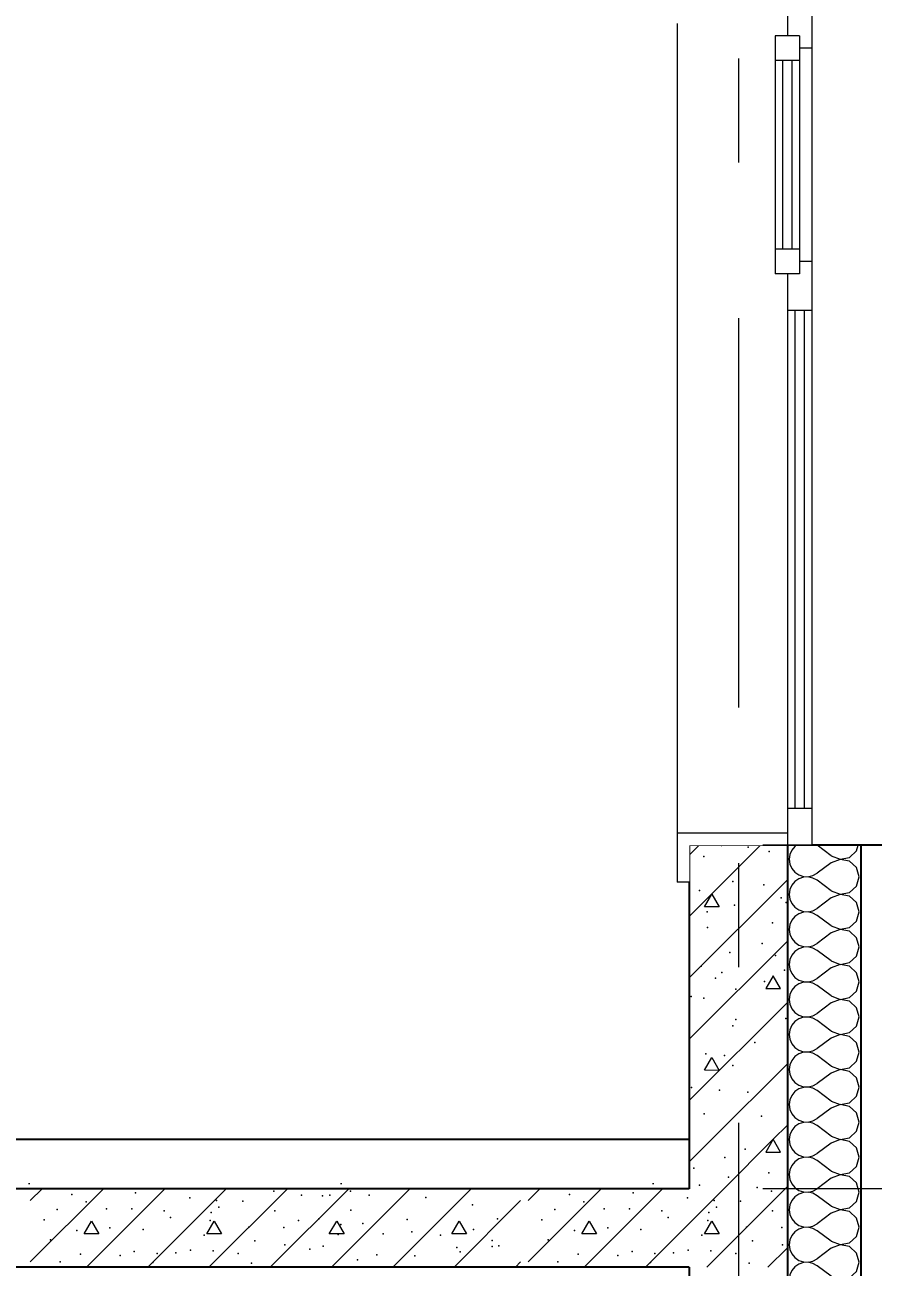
# Model space of a CAD drawing. Header units: millimetres. Extents: x 18162 to 7085488, y 72188 to 247925.
# Drawn here: x 4272658 to 4274388, y 140493 to 143025 of the extents above; entities that cross this region are included whole.
import ezdxf
from ezdxf.enums import TextEntityAlignment as Align

# ---------------------------------------------------------------- set-up
doc = ezdxf.new("R2010")
doc.units = ezdxf.units.MM
doc.header["$MEASUREMENT"] = 0
doc.linetypes.add('Double Dashed', pattern=[1093.611073, 529.166651, -211.666656, 141.111112, -211.666656])
doc.linetypes.add('Wipeout_Contour', pattern=[1000, 0, -1000])
for name, color, linetype in [('Archicad Windows', 7, 'Continuous'), ('Structural - Bearing', 7, 'Continuous'), ('Structural - Grid', 7, 'Continuous')]:
    doc.layers.add(name, color=color, linetype=linetype)
doc.styles.add('GENERATED_STYLE_3', font='', dxfattribs={"width": 0.8})
doc.styles.get('GENERATED_STYLE_3').set_extended_font_data('ISOCPEUR MON')
doc.dimstyles.new('GENERATED_STYLE__12', dxfattribs={"dimtxt": 330.000007, "dimasz": 171, "dimexe": 0.18, "dimexo": 150, "dimgap": 0, "dimtad": 1, "dimdec": 0, "dimzin": 0, "dimdsep": 46, "dimtxsty": 'GENERATED_STYLE_3', "dimblk": 'ARROWHEAD_2', "dimblk1": 'ARROWHEAD_2', "dimblk2": 'ARROWHEAD_2', "dimcen": 0.09, "dimclrd": 13, "dimclre": 13, "dimclrt": 13, "dimadec": 0, "dimazin": 0, "dimtfac": 1, "dimtdec": 4, "dimtmove": 0, "dimatfit": 3, "dimfxl": 1, "dimtolj": 1, "dimtzin": 0, "dimarcsym": 0})

# ---------------------------------------------------------------- blocks, each defined once
blk = doc.blocks.new('*X1389', base_point=(4294986.6, 104752.7))
at = {"layer": 'Structural - Bearing', "color": 7, "linetype": 'Continuous', "lineweight": 9}
for p, q in [((4274228.3, 140636.2), (4274222, 140628.6)), ((4274236.4, 140641.8), (4274228.3, 140636.2)), ((4274231.5, 140652.7), (4274236.4, 140649.3)), ((4274236.4, 140649.3), (4274245.7, 140646.2)), ((4274245.7, 140644.9), (4274236.4, 140641.8)), ((4274245.7, 140646.2), (4274255.6, 140645.7)), ((4274255.6, 140645.4), (4274245.7, 140644.9)), ((4274255.6, 140645.7), (4274265.2, 140647.9)), ((4274265.2, 140643.2), (4274255.6, 140645.4)), ((4274265.2, 140647.9), (4274273.8, 140652.7)), ((4274273.8, 140638.4), (4274265.2, 140643.2)), ((4274302.4, 140617), (4274273.8, 140638.4)), ((4274354.2, 140626.8), (4274359.5, 140645.6)), ((4274359.5, 140645.6), (4274357.5, 140652.7)), ((4274218, 140619.6), (4274216.7, 140609.8)), ((4274216.7, 140609.8), (4274218, 140600.1)), ((4274222, 140628.6), (4274218, 140619.6)), ((4274302.4, 140617), (4274320.6, 140610)), ((4274320.6, 140609.7), (4274302.4, 140602.7)), ((4274320.6, 140610), (4274339.8, 140613.6)), ((4274339.8, 140606.1), (4274320.6, 140609.7)), ((4274339.8, 140613.6), (4274354.2, 140626.8)), ((4274354.2, 140592.9), (4274339.8, 140606.1)), ((4274218, 140600.1), (4274222, 140591.1)), ((4274222, 140591.1), (4274228.3, 140583.5)), ((4274228.3, 140583.5), (4274236.4, 140577.9)), ((4274265.2, 140576.5), (4274273.8, 140581.3)), ((4274302.4, 140602.7), (4274273.8, 140581.3)), ((4274359.5, 140574.1), (4274354.2, 140592.9)), ((4274222, 140557.2), (4274218, 140548.2)), ((4274228.3, 140564.8), (4274222, 140557.2)), ((4274236.4, 140570.4), (4274228.3, 140564.8)), ((4274236.4, 140577.9), (4274245.7, 140574.8)), ((4274245.7, 140573.5), (4274236.4, 140570.4)), ((4274245.7, 140574.8), (4274255.6, 140574.3)), ((4274255.6, 140574), (4274245.7, 140573.5)), ((4274255.6, 140574.3), (4274265.2, 140576.5)), ((4274265.2, 140571.8), (4274255.6, 140574)), ((4274273.8, 140567), (4274265.2, 140571.8)), ((4274302.4, 140545.6), (4274273.8, 140567)), ((4274339.8, 140542.2), (4274354.2, 140555.4)), ((4274354.2, 140555.4), (4274359.5, 140574.1)), ((4274218, 140548.2), (4274216.7, 140538.4)), ((4274216.7, 140538.4), (4274218, 140528.7)), ((4274218, 140528.7), (4274222, 140519.6)), ((4274302.4, 140531.3), (4274273.8, 140509.8)), ((4274302.4, 140545.6), (4274320.6, 140538.6)), ((4274320.6, 140538.3), (4274302.4, 140531.3)), ((4274320.6, 140538.6), (4274339.8, 140542.2)), ((4274339.8, 140534.6), (4274320.6, 140538.3)), ((4274354.2, 140521.5), (4274339.8, 140534.6)), ((4274222, 140519.6), (4274228.3, 140512.1)), ((4274228.3, 140512.1), (4274236.4, 140506.5)), ((4274236.4, 140506.5), (4274245.7, 140503.3)), ((4274245.7, 140503.3), (4274255.6, 140502.8)), ((4274255.6, 140502.8), (4274265.2, 140505.1)), ((4274265.2, 140505.1), (4274273.8, 140509.8)), ((4274359.5, 140502.7), (4274354.2, 140521.5)), ((4274222, 140485.8), (4274218, 140476.8)), ((4274228.3, 140493.4), (4274222, 140485.8)), ((4274236.4, 140498.9), (4274228.3, 140493.4)), ((4274245.7, 140502.1), (4274236.4, 140498.9)), ((4274255.6, 140502.6), (4274245.7, 140502.1)), ((4274265.2, 140500.3), (4274255.6, 140502.6)), ((4274273.8, 140495.6), (4274265.2, 140500.3)), ((4274302.4, 140474.1), (4274273.8, 140495.6)), ((4274339.8, 140470.8), (4274354.2, 140483.9)), ((4274354.2, 140483.9), (4274359.5, 140502.7)), ((4274218, 140476.8), (4274216.7, 140467)), ((4274216.7, 140467), (4274218, 140457.2)), ((4274218, 140457.2), (4274222, 140448.2)), ((4274302.4, 140459.8), (4274273.8, 140438.4)), ((4274302.4, 140474.1), (4274320.6, 140467.1)), ((4274320.6, 140466.8), (4274302.4, 140459.8)), ((4274320.6, 140467.1), (4274339.8, 140470.8)), ((4274339.8, 140463.2), (4274320.6, 140466.8)), ((4274354.2, 140450.1), (4274339.8, 140463.2)), ((4274222, 140448.2), (4274228.3, 140440.6)), ((4274228.3, 140440.6), (4274236.4, 140435)), ((4274236.4, 140427.5), (4274228.3, 140421.9)), ((4274236.4, 140435), (4274245.7, 140431.9)), ((4274245.7, 140430.7), (4274236.4, 140427.5)), ((4274245.7, 140431.9), (4274255.6, 140431.4)), ((4274255.6, 140431.1), (4274245.7, 140430.7)), ((4274255.6, 140431.4), (4274265.2, 140433.7)), ((4274265.2, 140428.9), (4274255.6, 140431.1)), ((4274265.2, 140433.7), (4274273.8, 140438.4)), ((4274273.8, 140424.1), (4274265.2, 140428.9)), ((4274359.5, 140431.3), (4274354.2, 140450.1)), ((4274354.2, 140412.5), (4274359.5, 140431.3)), ((4274218, 140405.3), (4274216.7, 140395.6)), ((4274222, 140414.3), (4274218, 140405.3)), ((4274228.3, 140421.9), (4274222, 140414.3)), ((4274302.4, 140402.7), (4274273.8, 140424.1)), ((4274302.4, 140402.7), (4274320.6, 140395.7)), ((4274339.8, 140399.3), (4274354.2, 140412.5)), ((4274216.7, 140395.6), (4274218, 140385.8)), ((4274218, 140385.8), (4274222, 140376.8)), ((4274222, 140376.8), (4274228.3, 140369.2)), ((4274302.4, 140388.4), (4274273.8, 140367)), ((4274320.6, 140395.4), (4274302.4, 140388.4)), ((4274320.6, 140395.7), (4274339.8, 140399.3)), ((4274339.8, 140391.8), (4274320.6, 140395.4)), ((4274354.2, 140378.6), (4274339.8, 140391.8)), ((4274359.5, 140359.8), (4274354.2, 140378.6)), ((4274228.3, 140369.2), (4274236.4, 140363.6)), ((4274236.4, 140356.1), (4274228.3, 140350.5)), ((4274236.4, 140363.6), (4274245.7, 140360.5)), ((4274245.7, 140359.2), (4274236.4, 140356.1)), ((4274245.7, 140360.5), (4274255.6, 140360)), ((4274255.6, 140359.7), (4274245.7, 140359.2)), ((4274255.6, 140360), (4274265.2, 140362.2)), ((4274265.2, 140357.5), (4274255.6, 140359.7)), ((4274265.2, 140362.2), (4274273.8, 140367)), ((4274273.8, 140352.7), (4274265.2, 140357.5)), ((4274302.4, 140331.3), (4274273.8, 140352.7)), ((4274354.2, 140341.1), (4274359.5, 140359.8)), ((4274218, 140333.9), (4274216.7, 140324.1)), ((4274222, 140342.9), (4274218, 140333.9)), ((4274228.3, 140350.5), (4274222, 140342.9)), ((4274302.4, 140331.3), (4274320.6, 140324.3)), ((4274320.6, 140324.3), (4274339.8, 140327.9)), ((4274339.8, 140327.9), (4274354.2, 140341.1)), ((4274216.7, 140324.1), (4274218, 140314.4)), ((4274218, 140314.4), (4274222, 140305.4)), ((4274222, 140305.4), (4274228.3, 140297.8)), ((4274302.4, 140317), (4274273.8, 140295.6)), ((4274320.6, 140324), (4274302.4, 140317)), ((4274339.8, 140320.4), (4274320.6, 140324)), ((4274354.2, 140307.2), (4274339.8, 140320.4)), ((4274359.5, 140288.4), (4274354.2, 140307.2)), ((4274228.3, 140279.1), (4274222, 140271.5)), ((4274228.3, 140297.8), (4274236.4, 140292.2)), ((4274236.4, 140284.6), (4274228.3, 140279.1)), ((4274236.4, 140292.2), (4274245.7, 140289)), ((4274245.7, 140287.8), (4274236.4, 140284.6)), ((4274245.7, 140289), (4274255.6, 140288.6)), ((4274255.6, 140288.3), (4274245.7, 140287.8)), ((4274255.6, 140288.6), (4274265.2, 140290.8)), ((4274265.2, 140286), (4274255.6, 140288.3)), ((4274265.2, 140290.8), (4274273.8, 140295.6)), ((4274273.8, 140281.3), (4274265.2, 140286)), ((4274302.4, 140259.8), (4274273.8, 140281.3)), ((4274354.2, 140269.6), (4274359.5, 140288.4)), ((4274218, 140262.5), (4274216.7, 140252.7)), ((4274216.7, 140252.7), (4274218, 140242.9)), ((4274222, 140271.5), (4274218, 140262.5)), ((4274302.4, 140259.8), (4274320.6, 140252.8)), ((4274320.6, 140252.6), (4274302.4, 140245.6)), ((4274320.6, 140252.8), (4274339.8, 140256.5)), ((4274339.8, 140248.9), (4274320.6, 140252.6)), ((4274339.8, 140256.5), (4274354.2, 140269.6)), ((4274218, 140242.9), (4274222, 140233.9)), ((4274222, 140233.9), (4274228.3, 140226.3)), ((4274228.3, 140226.3), (4274236.4, 140220.8)), ((4274302.4, 140245.6), (4274273.8, 140224.1)), ((4274354.2, 140235.8), (4274339.8, 140248.9)), ((4274359.5, 140217), (4274354.2, 140235.8)), ((4274222, 140200.1), (4274218, 140191)), ((4274228.3, 140207.6), (4274222, 140200.1)), ((4274236.4, 140213.2), (4274228.3, 140207.6)), ((4274236.4, 140220.8), (4274245.7, 140217.6)), ((4274245.7, 140216.4), (4274236.4, 140213.2)), ((4274245.7, 140217.6), (4274255.6, 140217.1)), ((4274255.6, 140216.8), (4274245.7, 140216.4)), ((4274255.6, 140217.1), (4274265.2, 140219.4)), ((4274265.2, 140214.6), (4274255.6, 140216.8)), ((4274265.2, 140219.4), (4274273.8, 140224.1)), ((4274273.8, 140209.8), (4274265.2, 140214.6)), ((4274302.4, 140188.4), (4274273.8, 140209.8)), ((4274354.2, 140198.2), (4274359.5, 140217)), ((4274218, 140191), (4274216.7, 140181.3)), ((4274216.7, 140181.3), (4274218, 140171.5)), ((4274302.4, 140174.1), (4274273.8, 140152.7)), ((4274302.4, 140188.4), (4274320.6, 140181.4)), ((4274320.6, 140181.1), (4274302.4, 140174.1)), ((4274320.6, 140181.4), (4274339.8, 140185)), ((4274339.8, 140177.5), (4274320.6, 140181.1)), ((4274339.8, 140185), (4274354.2, 140198.2)), ((4274354.2, 140164.3), (4274339.8, 140177.5)), ((4274218, 140171.5), (4274222, 140162.5)), ((4274222, 140162.5), (4274228.3, 140154.9)), ((4274228.3, 140154.9), (4274236.4, 140149.3)), ((4274236.4, 140149.3), (4274245.7, 140146.2)), ((4274265.2, 140147.9), (4274273.8, 140152.7)), ((4274359.5, 140145.6), (4274354.2, 140164.3)), ((4274222, 140128.6), (4274218, 140119.6)), ((4274228.3, 140136.2), (4274222, 140128.6)), ((4274236.4, 140141.8), (4274228.3, 140136.2)), ((4274245.7, 140144.9), (4274236.4, 140141.8)), ((4274245.7, 140146.2), (4274255.6, 140145.7)), ((4274255.6, 140145.4), (4274245.7, 140144.9)), ((4274255.6, 140145.7), (4274265.2, 140147.9)), ((4274265.2, 140143.2), (4274255.6, 140145.4)), ((4274273.8, 140138.4), (4274265.2, 140143.2)), ((4274302.4, 140117), (4274273.8, 140138.4)), ((4274339.8, 140113.6), (4274354.2, 140126.8)), ((4274354.2, 140126.8), (4274359.5, 140145.6)), ((4274218, 140119.6), (4274216.7, 140109.8)), ((4274216.7, 140109.8), (4274218, 140100.1)), ((4274218, 140100.1), (4274222, 140091.1)), ((4274302.4, 140102.7), (4274273.8, 140081.3)), ((4274302.4, 140117), (4274320.6, 140110)), ((4274320.6, 140109.7), (4274302.4, 140102.7)), ((4274320.6, 140110), (4274339.8, 140113.6)), ((4274339.8, 140106.1), (4274320.6, 140109.7)), ((4274354.2, 140092.9), (4274339.8, 140106.1)), ((4274222, 140091.1), (4274228.3, 140083.5)), ((4274228.3, 140083.5), (4274236.4, 140077.9)), ((4274236.4, 140077.9), (4274245.7, 140074.8)), ((4274245.7, 140073.5), (4274236.4, 140070.4)), ((4274245.7, 140074.8), (4274255.6, 140074.3)), ((4274255.6, 140074), (4274245.7, 140073.5)), ((4274255.6, 140074.3), (4274265.2, 140076.5)), ((4274265.2, 140071.8), (4274255.6, 140074)), ((4274265.2, 140076.5), (4274273.8, 140081.3)), ((4274359.5, 140074.1), (4274354.2, 140092.9)), ((4274354.2, 140055.4), (4274359.5, 140074.1)), ((4274222, 140057.2), (4274220, 140052.7)), ((4274228.3, 140064.8), (4274222, 140057.2)), ((4274236.4, 140070.4), (4274228.3, 140064.8)), ((4274273.8, 140067), (4274265.2, 140071.8)), ((4274292.9, 140052.7), (4274273.8, 140067)), ((4274351.3, 140052.7), (4274354.2, 140055.4))]:
    blk.add_line(p, q, dxfattribs=at)
blk = doc.blocks.new('*X1402', base_point=(4294986.6, 104752.7))
at = {"layer": 'Structural - Bearing', "color": 7, "linetype": 'Continuous', "lineweight": 9}
for p, q in [((4274222, 141342.9), (4274218, 141333.9)), ((4274228.3, 141350.5), (4274222, 141342.9)), ((4274231.5, 141352.7), (4274228.3, 141350.5)), ((4274302.4, 141331.3), (4274273.8, 141352.7)), ((4274339.8, 141327.9), (4274354.2, 141341.1)), ((4274354.2, 141341.1), (4274357.5, 141352.7)), ((4274218, 141333.9), (4274216.7, 141324.1)), ((4274216.7, 141324.1), (4274218, 141314.4)), ((4274218, 141314.4), (4274222, 141305.4)), ((4274302.4, 141317), (4274273.8, 141295.6)), ((4274302.4, 141331.3), (4274320.6, 141324.3)), ((4274320.6, 141324), (4274302.4, 141317)), ((4274320.6, 141324.3), (4274339.8, 141327.9)), ((4274339.8, 141320.4), (4274320.6, 141324)), ((4274354.2, 141307.2), (4274339.8, 141320.4)), ((4274222, 141305.4), (4274228.3, 141297.8)), ((4274228.3, 141297.8), (4274236.4, 141292.2)), ((4274236.4, 141292.2), (4274245.7, 141289)), ((4274245.7, 141289), (4274255.6, 141288.6)), ((4274255.6, 141288.3), (4274245.7, 141287.8)), ((4274255.6, 141288.6), (4274265.2, 141290.8)), ((4274265.2, 141286), (4274255.6, 141288.3)), ((4274265.2, 141290.8), (4274273.8, 141295.6)), ((4274359.5, 141288.4), (4274354.2, 141307.2)), ((4274354.2, 141269.6), (4274359.5, 141288.4)), ((4274222, 141271.5), (4274218, 141262.5)), ((4274228.3, 141279.1), (4274222, 141271.5)), ((4274236.4, 141284.6), (4274228.3, 141279.1)), ((4274245.7, 141287.8), (4274236.4, 141284.6)), ((4274273.8, 141281.3), (4274265.2, 141286)), ((4274302.4, 141259.8), (4274273.8, 141281.3)), ((4274339.8, 141256.5), (4274354.2, 141269.6)), ((4274218, 141262.5), (4274216.7, 141252.7)), ((4274216.7, 141252.7), (4274218, 141242.9)), ((4274218, 141242.9), (4274222, 141233.9)), ((4274302.4, 141245.6), (4274273.8, 141224.1)), ((4274302.4, 141259.8), (4274320.6, 141252.8)), ((4274320.6, 141252.6), (4274302.4, 141245.6)), ((4274320.6, 141252.8), (4274339.8, 141256.5)), ((4274339.8, 141248.9), (4274320.6, 141252.6)), ((4274354.2, 141235.8), (4274339.8, 141248.9)), ((4274222, 141233.9), (4274228.3, 141226.3)), ((4274228.3, 141226.3), (4274236.4, 141220.8)), ((4274236.4, 141213.2), (4274228.3, 141207.6)), ((4274236.4, 141220.8), (4274245.7, 141217.6)), ((4274245.7, 141216.4), (4274236.4, 141213.2)), ((4274245.7, 141217.6), (4274255.6, 141217.1)), ((4274255.6, 141216.8), (4274245.7, 141216.4)), ((4274255.6, 141217.1), (4274265.2, 141219.4)), ((4274265.2, 141214.6), (4274255.6, 141216.8)), ((4274265.2, 141219.4), (4274273.8, 141224.1)), ((4274273.8, 141209.8), (4274265.2, 141214.6)), ((4274359.5, 141217), (4274354.2, 141235.8)), ((4274354.2, 141198.2), (4274359.5, 141217)), ((4274218, 141191), (4274216.7, 141181.3)), ((4274222, 141200.1), (4274218, 141191)), ((4274228.3, 141207.6), (4274222, 141200.1)), ((4274302.4, 141188.4), (4274273.8, 141209.8)), ((4274302.4, 141188.4), (4274320.6, 141181.4)), ((4274339.8, 141185), (4274354.2, 141198.2)), ((4274216.7, 141181.3), (4274218, 141171.5)), ((4274218, 141171.5), (4274222, 141162.5)), ((4274222, 141162.5), (4274228.3, 141154.9)), ((4274302.4, 141174.1), (4274273.8, 141152.7)), ((4274320.6, 141181.1), (4274302.4, 141174.1)), ((4274320.6, 141181.4), (4274339.8, 141185)), ((4274339.8, 141177.5), (4274320.6, 141181.1)), ((4274354.2, 141164.3), (4274339.8, 141177.5)), ((4274359.5, 141145.6), (4274354.2, 141164.3)), ((4274228.3, 141154.9), (4274236.4, 141149.3)), ((4274236.4, 141141.8), (4274228.3, 141136.2)), ((4274236.4, 141149.3), (4274245.7, 141146.2)), ((4274245.7, 141144.9), (4274236.4, 141141.8)), ((4274245.7, 141146.2), (4274255.6, 141145.7)), ((4274255.6, 141145.4), (4274245.7, 141144.9)), ((4274255.6, 141145.7), (4274265.2, 141147.9)), ((4274265.2, 141143.2), (4274255.6, 141145.4)), ((4274265.2, 141147.9), (4274273.8, 141152.7)), ((4274273.8, 141138.4), (4274265.2, 141143.2)), ((4274302.4, 141117), (4274273.8, 141138.4)), ((4274354.2, 141126.8), (4274359.5, 141145.6)), ((4274218, 141119.6), (4274216.7, 141109.8)), ((4274222, 141128.6), (4274218, 141119.6)), ((4274228.3, 141136.2), (4274222, 141128.6)), ((4274302.4, 141117), (4274320.6, 141110)), ((4274320.6, 141110), (4274339.8, 141113.6)), ((4274339.8, 141113.6), (4274354.2, 141126.8)), ((4274216.7, 141109.8), (4274218, 141100.1)), ((4274218, 141100.1), (4274222, 141091.1)), ((4274222, 141091.1), (4274228.3, 141083.5)), ((4274302.4, 141102.7), (4274273.8, 141081.3)), ((4274320.6, 141109.7), (4274302.4, 141102.7)), ((4274339.8, 141106.1), (4274320.6, 141109.7)), ((4274354.2, 141092.9), (4274339.8, 141106.1)), ((4274359.5, 141074.1), (4274354.2, 141092.9)), ((4274228.3, 141064.8), (4274222, 141057.2)), ((4274228.3, 141083.5), (4274236.4, 141077.9)), ((4274236.4, 141070.4), (4274228.3, 141064.8)), ((4274236.4, 141077.9), (4274245.7, 141074.8)), ((4274245.7, 141073.5), (4274236.4, 141070.4)), ((4274245.7, 141074.8), (4274255.6, 141074.3)), ((4274255.6, 141074), (4274245.7, 141073.5)), ((4274255.6, 141074.3), (4274265.2, 141076.5)), ((4274265.2, 141071.8), (4274255.6, 141074)), ((4274265.2, 141076.5), (4274273.8, 141081.3)), ((4274273.8, 141067), (4274265.2, 141071.8)), ((4274302.4, 141045.6), (4274273.8, 141067)), ((4274354.2, 141055.4), (4274359.5, 141074.1)), ((4274218, 141048.2), (4274216.7, 141038.4)), ((4274216.7, 141038.4), (4274218, 141028.7)), ((4274222, 141057.2), (4274218, 141048.2)), ((4274302.4, 141045.6), (4274320.6, 141038.6)), ((4274320.6, 141038.3), (4274302.4, 141031.3)), ((4274320.6, 141038.6), (4274339.8, 141042.2)), ((4274339.8, 141034.6), (4274320.6, 141038.3)), ((4274339.8, 141042.2), (4274354.2, 141055.4)), ((4274218, 141028.7), (4274222, 141019.6)), ((4274222, 141019.6), (4274228.3, 141012.1)), ((4274228.3, 141012.1), (4274236.4, 141006.5)), ((4274265.2, 141005.1), (4274273.8, 141009.8)), ((4274302.4, 141031.3), (4274273.8, 141009.8)), ((4274354.2, 141021.5), (4274339.8, 141034.6)), ((4274359.5, 141002.7), (4274354.2, 141021.5)), ((4274222, 140985.8), (4274218, 140976.8)), ((4274228.3, 140993.4), (4274222, 140985.8)), ((4274236.4, 140998.9), (4274228.3, 140993.4)), ((4274236.4, 141006.5), (4274245.7, 141003.3)), ((4274245.7, 141002.1), (4274236.4, 140998.9)), ((4274245.7, 141003.3), (4274255.6, 141002.8)), ((4274255.6, 141002.6), (4274245.7, 141002.1)), ((4274255.6, 141002.8), (4274265.2, 141005.1)), ((4274265.2, 141000.3), (4274255.6, 141002.6)), ((4274273.8, 140995.6), (4274265.2, 141000.3)), ((4274302.4, 140974.1), (4274273.8, 140995.6)), ((4274354.2, 140983.9), (4274359.5, 141002.7)), ((4274218, 140976.8), (4274216.7, 140967)), ((4274216.7, 140967), (4274218, 140957.2)), ((4274302.4, 140959.8), (4274273.8, 140938.4)), ((4274302.4, 140974.1), (4274320.6, 140967.1)), ((4274320.6, 140966.8), (4274302.4, 140959.8)), ((4274320.6, 140967.1), (4274339.8, 140970.8)), ((4274339.8, 140963.2), (4274320.6, 140966.8)), ((4274339.8, 140970.8), (4274354.2, 140983.9)), ((4274354.2, 140950.1), (4274339.8, 140963.2)), ((4274218, 140957.2), (4274222, 140948.2)), ((4274222, 140948.2), (4274228.3, 140940.6)), ((4274228.3, 140940.6), (4274236.4, 140935)), ((4274236.4, 140935), (4274245.7, 140931.9)), ((4274255.6, 140931.4), (4274265.2, 140933.7)), ((4274265.2, 140933.7), (4274273.8, 140938.4)), ((4274359.5, 140931.3), (4274354.2, 140950.1)), ((4274222, 140914.3), (4274218, 140905.3)), ((4274228.3, 140921.9), (4274222, 140914.3)), ((4274236.4, 140927.5), (4274228.3, 140921.9)), ((4274245.7, 140930.7), (4274236.4, 140927.5)), ((4274245.7, 140931.9), (4274255.6, 140931.4)), ((4274255.6, 140931.1), (4274245.7, 140930.7)), ((4274265.2, 140928.9), (4274255.6, 140931.1)), ((4274273.8, 140924.1), (4274265.2, 140928.9)), ((4274302.4, 140902.7), (4274273.8, 140924.1)), ((4274339.8, 140899.3), (4274354.2, 140912.5)), ((4274354.2, 140912.5), (4274359.5, 140931.3)), ((4274218, 140905.3), (4274216.7, 140895.6)), ((4274216.7, 140895.6), (4274218, 140885.8)), ((4274218, 140885.8), (4274222, 140876.8)), ((4274302.4, 140888.4), (4274273.8, 140867)), ((4274302.4, 140902.7), (4274320.6, 140895.7)), ((4274320.6, 140895.4), (4274302.4, 140888.4)), ((4274320.6, 140895.7), (4274339.8, 140899.3)), ((4274339.8, 140891.8), (4274320.6, 140895.4)), ((4274354.2, 140878.6), (4274339.8, 140891.8)), ((4274222, 140876.8), (4274228.3, 140869.2)), ((4274228.3, 140869.2), (4274236.4, 140863.6)), ((4274236.4, 140863.6), (4274245.7, 140860.5)), ((4274245.7, 140859.2), (4274236.4, 140856.1)), ((4274245.7, 140860.5), (4274255.6, 140860)), ((4274255.6, 140859.7), (4274245.7, 140859.2)), ((4274255.6, 140860), (4274265.2, 140862.2)), ((4274265.2, 140857.5), (4274255.6, 140859.7)), ((4274265.2, 140862.2), (4274273.8, 140867)), ((4274359.5, 140859.8), (4274354.2, 140878.6)), ((4274354.2, 140841.1), (4274359.5, 140859.8)), ((4274218, 140833.9), (4274216.7, 140824.1)), ((4274222, 140842.9), (4274218, 140833.9)), ((4274228.3, 140850.5), (4274222, 140842.9)), ((4274236.4, 140856.1), (4274228.3, 140850.5)), ((4274273.8, 140852.7), (4274265.2, 140857.5)), ((4274302.4, 140831.3), (4274273.8, 140852.7)), ((4274339.8, 140827.9), (4274354.2, 140841.1)), ((4274216.7, 140824.1), (4274218, 140814.4)), ((4274218, 140814.4), (4274222, 140805.4)), ((4274302.4, 140817), (4274273.8, 140795.6)), ((4274302.4, 140831.3), (4274320.6, 140824.3)), ((4274320.6, 140824), (4274302.4, 140817)), ((4274320.6, 140824.3), (4274339.8, 140827.9)), ((4274339.8, 140820.4), (4274320.6, 140824)), ((4274354.2, 140807.2), (4274339.8, 140820.4)), ((4274359.5, 140788.4), (4274354.2, 140807.2)), ((4274222, 140805.4), (4274228.3, 140797.8)), ((4274228.3, 140797.8), (4274236.4, 140792.2)), ((4274236.4, 140784.6), (4274228.3, 140779.1)), ((4274236.4, 140792.2), (4274245.7, 140789)), ((4274245.7, 140787.8), (4274236.4, 140784.6)), ((4274245.7, 140789), (4274255.6, 140788.6)), ((4274255.6, 140788.3), (4274245.7, 140787.8)), ((4274255.6, 140788.6), (4274265.2, 140790.8)), ((4274265.2, 140786), (4274255.6, 140788.3)), ((4274265.2, 140790.8), (4274273.8, 140795.6)), ((4274273.8, 140781.3), (4274265.2, 140786)), ((4274354.2, 140769.6), (4274359.5, 140788.4)), ((4274218, 140762.5), (4274216.7, 140752.7)), ((4274222, 140771.5), (4274218, 140762.5)), ((4274228.3, 140779.1), (4274222, 140771.5)), ((4274302.4, 140759.8), (4274273.8, 140781.3)), ((4274302.4, 140759.8), (4274320.6, 140752.8)), ((4274320.6, 140752.8), (4274339.8, 140756.5)), ((4274339.8, 140756.5), (4274354.2, 140769.6)), ((4274216.7, 140752.7), (4274218, 140742.9)), ((4274218, 140742.9), (4274222, 140733.9)), ((4274222, 140733.9), (4274228.3, 140726.3)), ((4274302.4, 140745.6), (4274273.8, 140724.1)), ((4274320.6, 140752.6), (4274302.4, 140745.6)), ((4274339.8, 140748.9), (4274320.6, 140752.6)), ((4274354.2, 140735.8), (4274339.8, 140748.9)), ((4274359.5, 140717), (4274354.2, 140735.8)), ((4274228.3, 140707.6), (4274222, 140700.1)), ((4274228.3, 140726.3), (4274236.4, 140720.8)), ((4274236.4, 140713.2), (4274228.3, 140707.6)), ((4274236.4, 140720.8), (4274245.7, 140717.6)), ((4274245.7, 140716.4), (4274236.4, 140713.2)), ((4274245.7, 140717.6), (4274255.6, 140717.1)), ((4274255.6, 140716.8), (4274245.7, 140716.4)), ((4274255.6, 140717.1), (4274265.2, 140719.4)), ((4274265.2, 140714.6), (4274255.6, 140716.8)), ((4274265.2, 140719.4), (4274273.8, 140724.1)), ((4274273.8, 140709.8), (4274265.2, 140714.6)), ((4274302.4, 140688.4), (4274273.8, 140709.8)), ((4274354.2, 140698.2), (4274359.5, 140717)), ((4274218, 140691), (4274216.7, 140681.3)), ((4274216.7, 140681.3), (4274218, 140671.5)), ((4274222, 140700.1), (4274218, 140691)), ((4274302.4, 140688.4), (4274320.6, 140681.4)), ((4274320.6, 140681.1), (4274302.4, 140674.1)), ((4274320.6, 140681.4), (4274339.8, 140685)), ((4274339.8, 140677.5), (4274320.6, 140681.1)), ((4274339.8, 140685), (4274354.2, 140698.2)), ((4274218, 140671.5), (4274222, 140662.5)), ((4274222, 140662.5), (4274228.3, 140654.9)), ((4274302.4, 140674.1), (4274273.8, 140652.7)), ((4274354.2, 140664.3), (4274339.8, 140677.5)), ((4274357.5, 140652.7), (4274354.2, 140664.3)), ((4274228.3, 140654.9), (4274231.5, 140652.7))]:
    blk.add_line(p, q, dxfattribs=at)
blk = doc.blocks.new('*X1403', base_point=(4294986.6, 104752.7))
at = {"layer": 'Structural - Bearing', "color": 7, "linetype": 'Continuous', "lineweight": 9}
for p, q in [((4274013.1, 141207.3), (4274158.5, 141352.7)), ((4274013.1, 141332.3), (4274033.5, 141352.7)), ((4274013.1, 141082.3), (4274213.1, 141282.3)), ((4274043.9, 141227.3), (4274059.1, 141253.3)), ((4274059.1, 141253.3), (4274074, 141227.3)), ((4274074, 141227.3), (4274043.9, 141227.3)), ((4274013.1, 140957.3), (4274213.1, 141157.3)), ((4274184.1, 141086.6), (4274169.1, 141060.6)), ((4274199.2, 141060.6), (4274184.1, 141086.6)), ((4274169.1, 141060.6), (4274199.2, 141060.6)), ((4274013.1, 140832.3), (4274213.1, 141032.3)), ((4274043.9, 140894), (4274059.1, 140920)), ((4274059.1, 140920), (4274074, 140893.9)), ((4274074, 140893.9), (4274043.9, 140894)), ((4274059.1, 140753.3), (4274213.1, 140907.3)), ((4274184.1, 140753.3), (4274213.1, 140782.3)), ((4274013.1, 140707.3), (4274059.1, 140753.3)), ((4274083.5, 140652.7), (4274184.1, 140753.3)), ((4274184.1, 140753.3), (4274169.1, 140727.3)), ((4274199.2, 140727.3), (4274184.1, 140753.3)), ((4274169.1, 140727.3), (4274199.2, 140727.3)), ((4274208.5, 140652.7), (4274213.1, 140657.3))]:
    blk.add_line(p, q, dxfattribs=at)
for p in [(4274079, 141352.2), (4274133, 141349.1), (4274175.8, 141339.7), (4274042.9, 141330.1), (4274013.5, 141289.1), (4274102, 141278.7), (4274165.4, 141272.2), (4274034, 141260.6), (4274200.7, 141245.6), (4274049.5, 141216.8), (4274105.2, 141230.7), (4274210.5, 141236.1), (4274182.5, 141194.6), (4274013.5, 141180.7), (4274050, 141185), (4274161.6, 141152.8), (4274095.9, 141134.4), (4274188.7, 141128.2), (4274037.2, 141106.5), (4274079.7, 141093.1), (4274207.2, 141098.3), (4274066.2, 141081.6), (4274166.3, 141074.8), (4274017.1, 141044.6), (4274042.5, 141041.2), (4274108.3, 141059.3), (4274102.1, 140984.4), (4274108.3, 140997.5), (4274210.3, 140999.9), (4274147, 140950.4), (4274046.8, 140927.5), (4274085.1, 140924.2), (4274101.9, 140903.5), (4274017.3, 140859), (4274074.8, 140853.3), (4274132.7, 140849.4), (4274043.4, 140805.2), (4274160, 140800.5), (4274126.8, 140733.1), (4274085.6, 140716.4), (4274022.5, 140694.5), (4274175.1, 140684.8), (4274034, 140659.8), (4274092.9, 140676.2), (4274151.4, 140655)]:
    blk.add_point(p, dxfattribs=at)
blk = doc.blocks.new('*X1413', base_point=(4294986.6, 104752.7))
at = {"layer": 'Structural - Bearing', "color": 7, "linetype": 'Continuous', "lineweight": 9}
for p, q in [((4272668.9, 140628.3), (4272693.4, 140652.7)), ((4272668.9, 140503.3), (4272818.4, 140652.7)), ((4272783.4, 140492.7), (4272943.4, 140652.7)), ((4272908.4, 140492.7), (4273068.4, 140652.7)), ((4273033.4, 140492.7), (4273193.4, 140652.7)), ((4273158.4, 140492.7), (4273318.4, 140652.7)), ((4273283.4, 140492.7), (4273443.4, 140652.7)), ((4273408.4, 140492.7), (4273568.4, 140652.7)), ((4273684.1, 140628.3), (4273708.5, 140652.7)), ((4273684.1, 140503.3), (4273833.5, 140652.7)), ((4273798.5, 140492.7), (4273958.5, 140652.7)), ((4273923.5, 140492.7), (4274083.5, 140652.7)), ((4274048.5, 140492.7), (4274208.5, 140652.7)), ((4273533.4, 140492.7), (4273668.9, 140628.3)), ((4272778.8, 140560.6), (4272793.9, 140586.6)), ((4272793.9, 140586.6), (4272808.8, 140560.6)), ((4273028.8, 140560.6), (4273043.9, 140586.6)), ((4273043.9, 140586.6), (4273058.8, 140560.6)), ((4273278.8, 140560.6), (4273293.9, 140586.6)), ((4273293.9, 140586.6), (4273308.8, 140560.6)), ((4273528.8, 140560.6), (4273543.9, 140586.6)), ((4273543.9, 140586.6), (4273558.8, 140560.6)), ((4273793.9, 140560.6), (4273809.1, 140586.6)), ((4273809.1, 140586.6), (4273824, 140560.6)), ((4274043.9, 140560.6), (4274059.1, 140586.6)), ((4274059.1, 140586.6), (4274074, 140560.6)), ((4272808.8, 140560.6), (4272778.8, 140560.6)), ((4273058.8, 140560.6), (4273028.8, 140560.6)), ((4273308.8, 140560.6), (4273278.8, 140560.6)), ((4273558.8, 140560.6), (4273528.8, 140560.6)), ((4273824, 140560.6), (4273793.9, 140560.6)), ((4274074, 140560.6), (4274043.9, 140560.6)), ((4274173.5, 140492.7), (4274213.1, 140532.3)), ((4273658.4, 140492.7), (4273668.9, 140503.3))]:
    blk.add_line(p, q, dxfattribs=at)
for p in [(4272753.6, 140640.5), (4272883.7, 140644.3), (4272994.4, 140634), (4273165.6, 140647.3), (4273222.4, 140639.2), (4273264.7, 140638.1), (4273280.2, 140639.6), (4273321.9, 140647.4), (4273360.2, 140639.2), (4273475.6, 140635), (4273768.8, 140640.5), (4273898.8, 140644.3), (4274009.6, 140634), (4274180.7, 140647.3), (4272724, 140610.4), (4272782.8, 140625.9), (4272824.3, 140611.8), (4272876, 140611.5), (4272941.7, 140607.6), (4273048.4, 140628.8), (4273053.5, 140615.3), (4273102.5, 140627.3), (4273167.4, 140607.2), (4273322.6, 140608.8), (4273570.7, 140619.5), (4273739.1, 140610.4), (4273798, 140625.9), (4273839.4, 140611.8), (4273891.2, 140611.5), (4273956.8, 140607.6), (4274063.5, 140628.8), (4274068.6, 140615.3), (4274117.6, 140627.3), (4274182.5, 140607.2), (4272697, 140588.9), (4272954.6, 140594.1), (4273035.7, 140587.7), (4273037.6, 140604.1), (4273215.9, 140587.7), (4273257.2, 140591.5), (4273302.2, 140579.9), (4273347.4, 140581.8), (4273437.3, 140589.6), (4273621.6, 140591.5), (4273712.1, 140588.9), (4273969.8, 140594.1), (4274050.8, 140587.7), (4274052.7, 140604.1), (4272763.9, 140567.1), (4272831.5, 140572.9), (4272899.2, 140569.6), (4273023.7, 140557.7), (4273114.8, 140574.2), (4273186.3, 140573.5), (4273297.1, 140559.3), (4273389, 140560.6), (4273446.9, 140564.9), (4273505.3, 140557.6), (4273572.7, 140569.6), (4273779.1, 140567.1), (4273846.7, 140572.9), (4273914.3, 140569.6), (4274038.8, 140557.7), (4274130, 140574.2), (4274201.5, 140573.5), (4272710, 140548.5), (4273127.1, 140546.5), (4273188, 140538.3), (4273238.8, 140529.5), (4273266.4, 140535.6), (4273539.1, 140532.9), (4273610.9, 140546.9), (4273611, 140535.1), (4273624.8, 140536.1), (4273725.1, 140548.5), (4274142.2, 140546.5), (4274203.2, 140538.3), (4272730, 140503.7), (4272771.5, 140519.1), (4272852.4, 140516.5), (4272881.1, 140524.6), (4272927.8, 140520.6), (4272965.7, 140521.6), (4272995.7, 140527.1), (4273042.1, 140525.8), (4273093.2, 140520.4), (4273336.6, 140507.5), (4273376, 140517.6), (4273453.3, 140516), (4273546, 140523.7), (4273745.2, 140503.7), (4273786.6, 140519.1), (4273867.5, 140516.5), (4273896.3, 140524.6), (4273943, 140520.6), (4273980.8, 140521.6), (4274010.9, 140527.1), (4274057.2, 140525.8), (4274108.3, 140520.4), (4272918.6, 140502.1), (4273119.8, 140500.9), (4273933.7, 140502.1), (4274134.9, 140500.9)]:
    blk.add_point(p, dxfattribs=at)
blk = doc.blocks.new('Standard grid marker[367]_3', base_point=(4274113.1, 164752.7))
at = {"layer": 'Structural - Grid', "color": 13, "linetype": 'Double Dashed', "lineweight": 13, "ltscale": 1.5}
blk.add_line((4274113.1, 163752.7), (4274113.1, 97752.7), dxfattribs=at)
at = {"layer": 'Structural - Grid', "color": 13, "lineweight": 13, "style": 'GENERATED_STYLE_3'}
blk.add_attdef('AC_MarkerText_1', text='', height=375, rotation=360, dxfattribs=at).set_placement((4274113.1, 96490.2), align=Align.TOP_CENTER)
blk = doc.blocks.new('*D1544', base_point=(4294986.6, 104752.7))
at = {"color": 12, "linetype": 'Continuous', "lineweight": 35}
for p, q in [((4277603.2, 141417.7), (4277828.2, 141287.8)), ((4277603.2, 140117.7), (4277828.2, 139987.8))]:
    blk.add_line(p, q, dxfattribs=at)
at = {"color": 13, "linetype": 'Continuous', "lineweight": 13}
for p, q in [((4277884.5, 141352.7), (4274163.1, 141352.7)), ((4277715.7, 140052.7), (4277715.7, 141352.7)), ((4277884.5, 140052.7), (4274163.1, 140052.7))]:
    blk.add_line(p, q, dxfattribs=at)
at = {"color": 13, "lineweight": 13, "insert": (4277811.4, 140314.1), "char_height": 330, "attachment_point": 7, "rotation": 90, "style": 'GENERATED_STYLE_3'}
blk.add_mtext('\\A1;{\\pql;\\fISOCPEUR MON|b0|i0|c0|p0;\\W0.800000;1,300}', dxfattribs=at)
blk = doc.blocks.new('ARROWHEAD_2')
at = {"color": 0, "linetype": 'Continuous', "lineweight": 0}
for p, q in [((-0.378, -0.655), (0.378, 0.655)), ((0, 0), (-1, 0))]:
    blk.add_line(p, q, dxfattribs=at)
blk = doc.blocks.new('*D1545', base_point=(4294986.6, 104752.7))
at = {"color": 12, "linetype": 'Continuous', "lineweight": 35}
for p, q in [((4277603.2, 143117.7), (4277828.2, 142987.8)), ((4277603.2, 141417.7), (4277828.2, 141287.8))]:
    blk.add_line(p, q, dxfattribs=at)
at = {"color": 13, "linetype": 'Continuous', "lineweight": 13}
for p, q in [((4277884.5, 143052.7), (4274163.1, 143052.7)), ((4277715.7, 141352.7), (4277715.7, 143052.7)), ((4277884.5, 141352.7), (4274163.1, 141352.7))]:
    blk.add_line(p, q, dxfattribs=at)
at = {"color": 13, "lineweight": 13, "insert": (4277811.4, 141814.1), "char_height": 330, "attachment_point": 7, "rotation": 90, "style": 'GENERATED_STYLE_3'}
blk.add_mtext('\\A1;{\\pql;\\fISOCPEUR MON|b0|i0|c0|p0;\\W0.800000;1,700}', dxfattribs=at)
blk = doc.blocks.new('*D1546', base_point=(4294986.6, 104752.7))
at = {"color": 12, "linetype": 'Continuous', "lineweight": 35}
for p, q in [((4277603.2, 144417.7), (4277828.2, 144287.8)), ((4277603.2, 143117.7), (4277828.2, 142987.8))]:
    blk.add_line(p, q, dxfattribs=at)
at = {"color": 13, "linetype": 'Continuous', "lineweight": 13}
for p, q in [((4277884.5, 144352.7), (4274163.1, 144352.7)), ((4277715.7, 143052.7), (4277715.7, 144352.7)), ((4277884.5, 143052.7), (4274163.1, 143052.7))]:
    blk.add_line(p, q, dxfattribs=at)
at = {"color": 13, "lineweight": 13, "insert": (4277811.4, 143314.1), "char_height": 330, "attachment_point": 7, "rotation": 90, "style": 'GENERATED_STYLE_3'}
blk.add_mtext('\\A1;{\\pql;\\fISOCPEUR MON|b0|i0|c0|p0;\\W0.800000;1,300}', dxfattribs=at)
blk = doc.blocks.new('*D1574', base_point=(4294986.6, 104752.7))
at = {"color": 12, "linetype": 'Continuous', "lineweight": 35}
for p, q in [((4276703.2, 140717.7), (4276928.2, 140587.8)), ((4276703.2, 140117.7), (4276928.2, 139987.8))]:
    blk.add_line(p, q, dxfattribs=at)
at = {"color": 13, "linetype": 'Continuous', "lineweight": 13}
for p, q in [((4276984.5, 140652.7), (4274163.1, 140652.7)), ((4276815.7, 140052.7), (4276815.7, 140652.7)), ((4276984.5, 140052.7), (4274163.1, 140052.7)), ((4276815.7, 139942.7), (4276815.7, 140052.7))]:
    blk.add_line(p, q, dxfattribs=at)
at = {"color": 13, "lineweight": 13, "insert": (4276845.5, 139434.4), "char_height": 330, "attachment_point": 7, "rotation": 90, "style": 'GENERATED_STYLE_3'}
blk.add_mtext('\\A1;{\\pql;\\fISOCPEUR MON|b0|i0|c0|p0;\\W0.800000;600}', dxfattribs=at)
blk = doc.blocks.new('*D1575', base_point=(4294986.6, 104752.7))
at = {"color": 13, "linetype": 'Continuous', "lineweight": 13}
for p, q in [((4276815.7, 141352.7), (4276815.7, 141462.7)), ((4276984.5, 141352.7), (4274163.1, 141352.7)), ((4276815.7, 140652.7), (4276815.7, 141352.7)), ((4276984.5, 140652.7), (4274163.1, 140652.7))]:
    blk.add_line(p, q, dxfattribs=at)
at = {"color": 12, "linetype": 'Continuous', "lineweight": 35}
for p, q in [((4276928.2, 141287.8), (4276703.2, 141417.7)), ((4276703.2, 140717.7), (4276928.2, 140587.8))]:
    blk.add_line(p, q, dxfattribs=at)
at = {"color": 13, "lineweight": 13, "insert": (4276845.5, 140726.1), "char_height": 330, "attachment_point": 7, "rotation": 90, "style": 'GENERATED_STYLE_3'}
blk.add_mtext('\\A1;{\\pql;\\fISOCPEUR MON|b0|i0|c0|p0;\\W0.800000;700}', dxfattribs=at)
blk = doc.blocks.new('*D1576', base_point=(4294986.6, 104752.7))
at = {"color": 12, "linetype": 'Continuous', "lineweight": 35}
for p, q in [((4276703.2, 143717.7), (4276928.2, 143587.8)), ((4276703.2, 143117.7), (4276928.2, 142987.8))]:
    blk.add_line(p, q, dxfattribs=at)
at = {"color": 13, "linetype": 'Continuous', "lineweight": 13}
for p, q in [((4276984.5, 143652.7), (4274163.1, 143652.7)), ((4276815.7, 143052.7), (4276815.7, 143652.7)), ((4276984.5, 143052.7), (4274163.1, 143052.7)), ((4276815.7, 142942.7), (4276815.7, 143052.7))]:
    blk.add_line(p, q, dxfattribs=at)
at = {"color": 13, "lineweight": 13, "insert": (4276845.5, 142434.4), "char_height": 330, "attachment_point": 7, "rotation": 90, "style": 'GENERATED_STYLE_3'}
blk.add_mtext('\\A1;{\\pql;\\fISOCPEUR MON|b0|i0|c0|p0;\\W0.800000;600}', dxfattribs=at)

msp = doc.modelspace()

# ---------------------------------------------------------------- hatches: boundary and pattern name
at = {"layer": 'Structural - Bearing', "linetype": 'Continuous', "lineweight": 9}
h = msp.add_hatch(dxfattribs=at)
h.set_pattern_fill('Lightweight_Concrete_0003', style=0, pattern_type=2)
h.set_pattern_definition([(0, (4294986.6, 104752.7), (0, 1169.134), [73.125, -601.875]), (0, (4295324.1, 105337.3), (0, 1169.134), [73.125, -601.875]), (60, (4294986.6, 104752.7), (-1012.5, 584.567), [73.125, -601.875]), (60, (4295661.6, 104752.7), (-1012.5, 584.567), [73.125, -601.875]), (120, (4295059.7, 104752.7), (1012.5, 584.567), [73.125, -601.875]), (120, (4295734.7, 104752.7), (1012.5, 584.567), [73.125, -601.875]), (0, (4294986.58, 104865.2), (0, 225), [0, -225, 0, -337.5]), (45, (4295099.08, 104865.2), (-159.099, 159.099), [0, -168.75, 0, -281.25])])
h.paths.add_polyline_path([(4274013.1, 140752.7), (4267713.1, 140752.7), (4267713.1, 140652.7), (4274013.1, 140652.7)])

# ---------------------------------------------------------------- linework, layer by layer
at = {"layer": 'Archicad Windows', "color": 7, "linetype": 'Continuous', "lineweight": 9}
for p, q in [((4274188.1, 142916.7), (4274188.1, 142863.8)), ((4274238.1, 142916.7), (4274238.1, 142863.8)), ((4274188.1, 142863.8), (4274188.1, 142830.7)), ((4274238.1, 142863.8), (4274238.1, 142830.7)), ((4274188.1, 142830.7), (4274188.1, 142777.8)), ((4274238.1, 142830.7), (4274238.1, 142777.8)), ((4274188.1, 142777.8), (4274188.1, 142744.8)), ((4274238.1, 142777.8), (4274238.1, 142744.8)), ((4274188.1, 142744.8), (4274188.1, 142703.3)), ((4274238.1, 142744.8), (4274238.1, 142703.3))]:
    msp.add_line(p, q, dxfattribs=at)
at = {"layer": 'Structural - Bearing', "color": 7, "linetype": 'Continuous', "lineweight": 25}
for p, q in [((4274213.1, 141352.7), (4274213.1, 140652.7)), ((4274363.1, 141352.7), (4274363.1, 140652.7)), ((4274013.1, 140752.7), (4267713.1, 140752.7)), ((4274013.1, 140752.7), (4274013.1, 140652.7)), ((4274013.1, 140652.7), (4267713.1, 140652.7)), ((4274363.1, 140652.7), (4274363.1, 140052.7)), ((4274013.1, 140492.7), (4267713.1, 140492.7))]:
    msp.add_line(p, q, dxfattribs=at)
at = {"layer": 'Structural - Bearing', "color": 7, "linetype": 'Continuous', "lineweight": 25, "flags": 128}
for points in [[(4274013.1, 141352.7), (4274013.1, 141277.7), (4274013.1, 140752.7)], [(4274463.1, 141352.7), (4274413.1, 141352.7), (4274363.1, 141352.7), (4274263.1, 141352.7), (4274213.1, 141352.7), (4274013.1, 141352.7)], [(4274213.1, 140652.7), (4274213.1, 140492.7), (4274213.1, 140052.7)], [(4274013.1, 140492.7), (4274013.1, 140127.7), (4274013.1, 140052.7)]]:
    msp.add_lwpolyline(points, dxfattribs=at)

# ---------------------------------------------------------------- block references
at = {"layer": 'Structural - Bearing', "lineweight": 0}
for name in ['*X1403', '*X1402', '*X1413', '*X1389']:
    msp.add_blockref(name, (4294986.6, 104752.7), dxfattribs=at)

# ---------------------------------------------------------------- dimensions: what is measured, and where the dimension line sits
at = {"color": 13, "linetype": 'Continuous', "lineweight": 13}
dim = msp.add_linear_dim(base=(4276815.7, 140652.7), p1=(4274013.1, 140052.7), p2=(4274013.1, 140652.7), angle=90, dimstyle='GENERATED_STYLE__12', dxfattribs=at)
dim.commit()
dim.dimension.update_dxf_attribs({"geometry": '*D1574', "text_midpoint": (4276584.7, 139811.1), "dimtype": 160, "text_rotation": 90})

# ---------------------------------------------------------------- wipeouts: each hides what was drawn before it
at = {"color": 254, "linetype": 'Wipeout_Contour', "lineweight": 0, "ltscale": 17106415.26110892}
msp.add_wipeout([(4274238.1, 142952.7), (4274238.1, 143002.7), (4274188.1, 143002.7), (4274188.1, 142952.7)], dxfattribs=at).dxf.layer = 'Archicad Windows'
at = {"color": 254, "linetype": 'Wipeout_Contour', "lineweight": 0, "ltscale": 17106357.17689301}
msp.add_wipeout([(4274238.1, 142567.7), (4274188.1, 142567.7), (4274188.1, 142517.7), (4274238.1, 142517.7)], dxfattribs=at).dxf.layer = 'Archicad Windows'

# ---------------------------------------------------------------- next in the draw order: linework, layer by layer
at = {"layer": 'Archicad Windows', "color": 7, "linetype": 'Continuous', "lineweight": 9}
for p, q in [((4274188.1, 143002.7), (4274188.1, 142952.7)), ((4274188.1, 142952.7), (4274188.1, 142949.8)), ((4274238.1, 142952.7), (4274188.1, 142952.7)), ((4274188.1, 142949.8), (4274188.1, 142916.7)), ((4274203.1, 142952.7), (4274203.1, 142567.7)), ((4274223.1, 142567.7), (4274223.1, 142952.7)), ((4274238.1, 142952.7), (4274238.1, 142949.8)), ((4274238.1, 142949.8), (4274238.1, 142916.7)), ((4274188.1, 142703.3), (4274188.1, 142567.7)), ((4274238.1, 142703.3), (4274238.1, 142567.7)), ((4274188.1, 142567.7), (4274188.1, 142517.7)), ((4274238.1, 142567.7), (4274188.1, 142567.7))]:
    msp.add_line(p, q, dxfattribs=at)

# ---------------------------------------------------------------- next in the draw order: wipeouts: each hides what was drawn before it
at = {"color": 254, "linetype": 'Wipeout_Contour', "lineweight": 0, "ltscale": 25659779.4841629}
msp.add_wipeout([(4274213.1, 143002.7), (4274238.1, 143002.7), (4274238.1, 142977.7), (4274263.1, 142977.7), (4274263.1, 143052.7), (4274213.1, 143052.7)], dxfattribs=at).dxf.layer = 'Archicad Windows'
at = {"color": 254, "linetype": 'Wipeout_Contour', "lineweight": 0, "ltscale": 25659677.36801698}
msp.add_wipeout([(4274263.1, 142542.7), (4274238.1, 142542.7), (4274238.1, 142517.7), (4274213.1, 142517.7), (4274213.1, 142442.7), (4274263.1, 142442.7)], dxfattribs=at).dxf.layer = 'Archicad Windows'
at = {"color": 254, "linetype": 'Wipeout_Contour', "lineweight": 0, "ltscale": 17105801.05429544}
msp.add_wipeout([(4274213.1, 141352.7), (4274213.1, 141377.7), (4274013.1, 141377.7), (4274013.1, 141352.7)], dxfattribs=at).dxf.layer = 'Archicad Windows'

# ---------------------------------------------------------------- next in the draw order: linework, layer by layer
at = {"layer": 'Archicad Windows', "color": 7, "linetype": 'Continuous', "lineweight": 9}
for p, q in [((4274263.1, 143052.7), (4274263.1, 142977.7)), ((4274263.1, 142977.7), (4274238.1, 142977.7)), ((4274263.1, 142977.7), (4274263.1, 142542.7)), ((4274263.1, 142542.7), (4274238.1, 142542.7)), ((4274263.1, 142542.7), (4274263.1, 142442.7)), ((4274213.1, 142517.7), (4274213.1, 142442.7)), ((4274263.1, 142442.7), (4274213.1, 142442.7))]:
    msp.add_line(p, q, dxfattribs=at)
at = {"layer": 'Archicad Windows', "color": 7, "linetype": 'Continuous', "lineweight": 9, "flags": 128}
for points in [[(4274213.1, 143052.7), (4274213.1, 143027.7), (4274213.1, 143002.7)], [(4274238.1, 143002.7), (4274213.1, 143002.7), (4274188.1, 143002.7)], [(4274238.1, 143002.7), (4274238.1, 142977.7), (4274238.1, 142952.7)], [(4274238.1, 142567.7), (4274238.1, 142542.7), (4274238.1, 142517.7)], [(4274238.1, 142517.7), (4274213.1, 142517.7), (4274188.1, 142517.7)]]:
    msp.add_lwpolyline(points, dxfattribs=at)

# ---------------------------------------------------------------- next in the draw order: dimensions: what is measured, and where the dimension line sits
at = {"color": 13, "linetype": 'Continuous', "lineweight": 13}
for base, p2, picture, middle in [((4277715.7, 144352.7), (4274013.1, 144352.7), '*D1546', (4277484.7, 143866.9)), ((4276815.7, 143652.7), (4274013.1, 143652.7), '*D1576', (4276584.7, 142811.1))]:
    dim = msp.add_linear_dim(base=base, p1=(4274013.1, 143052.7), p2=p2, angle=90, dimstyle='GENERATED_STYLE__12', dxfattribs=at)
    dim.commit()
    dim.dimension.update_dxf_attribs({"geometry": picture, "text_midpoint": middle, "dimtype": 160, "text_rotation": 90})

# ---------------------------------------------------------------- next in the draw order: wipeouts: each hides what was drawn before it
at = {"color": 254, "linetype": 'Wipeout_Contour', "lineweight": 0, "ltscale": 17106304.08748522}
msp.add_wipeout([(4274263.1, 141352.7), (4274263.1, 141427.7), (4274213.1, 141427.7), (4274213.1, 141352.7)], dxfattribs=at).dxf.layer = 'Archicad Windows'
at = {"color": 254, "linetype": 'Wipeout_Contour', "lineweight": 0, "ltscale": 17105346.34335316}
msp.add_wipeout([(4273988.1, 141377.7), (4273988.1, 141277.7), (4274013.1, 141277.7), (4274013.1, 141377.7)], dxfattribs=at).dxf.layer = 'Archicad Windows'

# ---------------------------------------------------------------- next in the draw order: linework, layer by layer
at = {"layer": 'Archicad Windows', "color": 7, "linetype": 'Continuous', "lineweight": 9}
for p, q in [((4273988.1, 143027.7), (4273988.1, 141377.7)), ((4274213.1, 142442.7), (4274213.1, 141427.7)), ((4274228.1, 142442.7), (4274228.1, 141427.7)), ((4274248.1, 141427.7), (4274248.1, 142442.7)), ((4274263.1, 142442.7), (4274263.1, 141427.7)), ((4274263.1, 141427.7), (4274213.1, 141427.7)), ((4274263.1, 141427.7), (4274263.1, 141352.7)), ((4273988.1, 141377.7), (4273988.1, 141277.7)), ((4274013.1, 141277.7), (4273988.1, 141277.7))]:
    msp.add_line(p, q, dxfattribs=at)
at = {"layer": 'Archicad Windows', "color": 7, "linetype": 'Continuous', "lineweight": 9, "flags": 128}
for points in [[(4274213.1, 141427.7), (4274213.1, 141377.7), (4274213.1, 141352.7)], [(4274213.1, 141377.7), (4274013.1, 141377.7), (4273988.1, 141377.7)]]:
    msp.add_lwpolyline(points, dxfattribs=at)

# ---------------------------------------------------------------- next in the draw order: block references
at = {"layer": 'Structural - Grid', "color": 13, "linetype": 'Continuous', "lineweight": 13}
msp.add_blockref('Standard grid marker[367]_3', (4274113.1, 164752.7), dxfattribs=at)

# ---------------------------------------------------------------- next in the draw order: dimensions: what is measured, and where the dimension line sits
at = {"color": 13, "linetype": 'Continuous', "lineweight": 13}
for base, p1, p2, picture, middle in [((4277715.7, 143052.7), (4274013.1, 141352.7), (4274013.1, 143052.7), '*D1545', (4277484.7, 142366.9)), ((4276815.7, 141352.7), (4274013.1, 140652.7), (4274013.1, 141352.7), '*D1575', (4276584.7, 141102.8)), ((4277715.7, 141352.7), (4274013.1, 140052.7), (4274013.1, 141352.7), '*D1544', (4277484.7, 140866.9))]:
    dim = msp.add_linear_dim(base=base, p1=p1, p2=p2, angle=90, dimstyle='GENERATED_STYLE__12', dxfattribs=at)
    dim.commit()
    dim.dimension.update_dxf_attribs({"geometry": picture, "text_midpoint": middle, "dimtype": 160, "text_rotation": 90})

doc.saveas('drawing.dxf')
